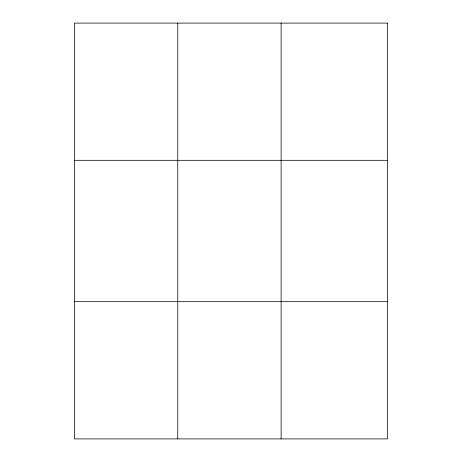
<?xml version="1.0" encoding="UTF-8"?>
<svg xmlns="http://www.w3.org/2000/svg" width="462" height="462" viewBox="0 0 462 462"><rect width="100%" height="100%" fill="white"/><g stroke="black" fill="none" stroke-linecap="round" stroke-linejoin="round"><path stroke-width="0.69" d="M177.755 23.1L177.755 438.9M281.115 23.1L281.115 438.9M74.388 160.314L387.612 160.314M74.388 301.686L387.612 301.686M387.612 23.1L387.612 438.9L74.388 438.9L74.388 23.1L387.612 23.1"/></g></svg>
